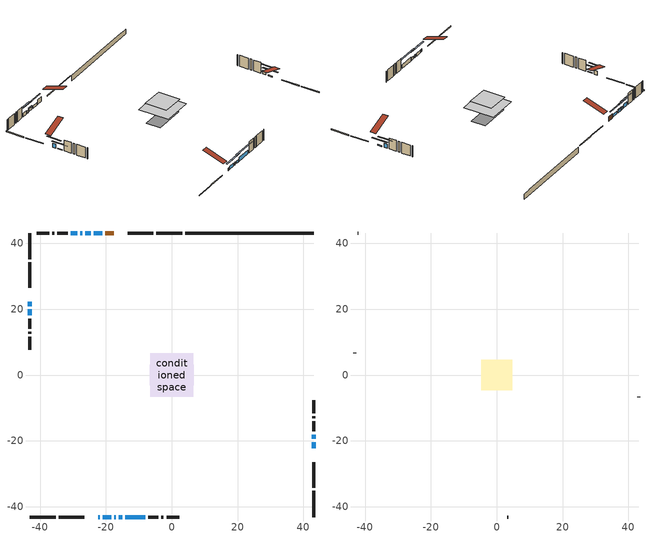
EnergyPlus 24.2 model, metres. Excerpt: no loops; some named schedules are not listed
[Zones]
conditioned space
 floor adiabatic (AdiabaticFloorConstruction): -6.56,-6.56 -6.56,6.56 6.56,6.56 6.56,-6.56 z3.05
 floor foundation (Slab1 construction): -6.65,-3.1 -6.65,3.1 6.65,3.1 6.65,-3.1 z-1.83
 wall outside (RimJoist1 construction): 3.21,43.15 -4.74,43.15 / -43.15,-43.15 -35.21,-43.15 / -43.15,43.15 -43.15,35.21 / 43.15,-43.15 43.15,-35.21 z0.61:0.91
 wall outside (RimJoist2 construction): -5.67,43.15 -13.37,43.15 / -34.28,-43.15 -26.57,-43.15 / -43.15,34.28 -43.15,26.57 / 43.15,-34.28 43.15,-26.57 z0.61:0.91
 wall outside (AdiabaticWallConstruction 1): -17.64,43.15 -20.19,43.15 z0.61:2.64
 wall outside (AdiabaticWallConstruction): -22.3,-43.15 -21.93,-43.15 / -16.04,-43.15 -15.11,-43.15 / -27.19,43.15 -27.75,43.15 z0.61:1.83; -43.15,22.3 -43.15,20.95 / 43.15,-19.44 43.15,-18.09 / -28.68,43.15 -30.71,43.15 / -14.18,-43.15 -8.08,-43.15 z0.61:2.31; -21.12,43.15 -23.66,43.15 / -24.59,43.15 -26.27,43.15 / -21,-43.15 -18.46,-43.15 / -17.53,-43.15 -16.97,-43.15 z0.61:1.88; 43.15,-22.3 43.15,-20.37 / -43.15,20.02 -43.15,18.09 z0.61:0.94
 wall outside (Wall1 construction): -31.64,43.15 -34.74,43.15 / -7.15,-43.15 -4.05,-43.15 / -43.15,17.16 -43.15,14.06 / 43.15,-17.16 43.15,-14.06 z0.61:5.49
 wall outside (Wall2 construction): -35.67,43.15 -36.28,43.15 / -3.12,-43.15 -2.51,-43.15 / -43.15,13.13 -43.15,12.52 / 43.15,-13.13 43.15,-12.52 z0.61:5.49
 wall outside (Wall3 construction): -37.21,43.15 -41.1,43.15 / -1.58,-43.15 2.31,-43.15 / -43.15,11.59 -43.15,7.71 / 43.15,-11.59 43.15,-7.71 z0.61:5.49
 wall foundation (FoundationWall1 construction): 4.14,43.15,-1.83 4.14,43.15,0.61 39.25,43.15,0.61 39.25,43.15,0.28 43.15,43.15,0.28 43.15,43.15,-1.83
 window (WindowConstruction 9): -22.3,-43.15 -21.93,-43.15 z0.61:1.83
 window (WindowConstruction 4): -43.15,22.3 -43.15,20.95 z0.61:2.31
 window (WindowConstruction 5): -21.12,43.15 -23.66,43.15 z0.61:1.88
 window (WindowConstruction 6): -24.59,43.15 -26.26,43.15 z0.61:1.88
 window (WindowConstruction 7): -21,-43.15 -18.46,-43.15 z0.61:1.88
 window (WindowConstruction 8): -17.53,-43.15 -16.97,-43.15 z0.61:1.88
 window (WindowConstruction 11): 43.15,-22.3 43.15,-20.37 z0.61:0.94
 window (WindowConstruction 12): -43.15,20.02 -43.15,18.09 z0.61:0.94
 window (WindowConstruction 10): -16.04,-43.15 -15.11,-43.15 z0.61:1.83
 window (WindowConstruction): 43.15,-19.44 43.15,-18.09 z0.61:2.31
 window (WindowConstruction 1): -27.19,43.15 -27.75,43.15 z0.61:1.83
 window (WindowConstruction 2): -28.68,43.15 -30.71,43.15 z0.61:2.31
 window (WindowConstruction 3): -14.18,-43.15 -8.08,-43.15 z0.61:2.31
 door (Door): -17.64,43.15 -20.19,43.15 z0.61:2.64
 ceiling adiabatic (AdiabaticFloorConstruction): 6.56,-6.56 6.56,6.56 -6.56,6.56 -6.56,-6.56 z3.05
attic - vented
 floor to conditioned space (Floor1 construction Reversed): -4.7,-4.7 -4.7,4.7 4.7,4.7 4.7,-4.7 z5.49
 wall outside (Wall4 construction): -42.03,43.15 -42.22,43.15 / 3.23,-43.15 3.43,-43.15 / -43.15,6.78 -43.15,6.58 / 43.15,-6.78 43.15,-6.58 z0.61:5.49
 roof outside (Roof1 construction): -16.72,43.15,5.49 -16.72,33.99,8.54 -14.3,33.99,8.54 -14.3,43.15,5.49; -23.23,-43.15,5.49 -23.23,-33.99,8.54 -25.64,-33.99,8.54 -25.64,-43.15,5.49; -43.15,23.23,5.49 -33.99,23.23,8.54 -33.99,25.64,8.54 -43.15,25.64,5.49; 43.15,-23.23,5.49 33.99,-23.23,8.54 33.99,-25.64,8.54 43.15,-25.64,5.49
shading: -43.15,18.46 -43.15,24.79 -43.56,24.79 -43.56,18.46 z4.8; -26.15,43.15 -18.63,43.15 -18.63,43.56 -26.15,43.56 z4.37; -26.47,43.15 -24.39,43.15 -24.39,43.56 -26.47,43.56 z2.08; -15.97,-43.15 -23.49,-43.15 -23.49,-43.56 -15.97,-43.56 z4.37; -14.48,-43.15 -20.02,-43.15 -20.02,-43.56 -14.48,-43.56 z4.37; 43.15,-17.88 43.15,-24.79 43.56,-24.79 43.56,-17.88 z3.43; -43.15,15.6 -43.15,22.51 -43.56,22.51 -43.56,15.6 z3.43; 43.15,-15.6 43.15,-21.93 43.56,-21.93 43.56,-15.6 z4.8; -30.24,43.15 -24.7,43.15 -24.7,43.56 -30.24,43.56 z4.32; -33.2,43.15 -26.19,43.15 -26.19,43.56 -33.2,43.56 z4.8; -5.59,-43.15 -16.67,-43.15 -16.67,-43.56 -5.59,-43.56 z4.8
[Building]
Building 1: Terrain=Suburbs
[Site:Location]
London AP_ON: Latitude {deg}=43.03; Longitude {deg}=-81.15; Time Zone {hr}=-5; Elevation {m}=278; Keep Site Location Information=Yes
[Site:GroundTemperature:Shallow]
3.98693, 1.93205, 1.76749, 2.74264, 6.6573, 10.5537, 13.9317, 16.0716, 16.2534, 14.513, 11.2211, 7.44421
[Site:WaterMainsTemperature]
Calculation Method=Schedule; Temperature Schedule=mains temperature schedule
[Material] Roughness=Rough; Thermal Absorptance=0.9
Name | Thickness {m} | Conductivity {W/m-K} | Density {kg/m3} | Specific Heat {J/kg-K} | Solar Absorptance | Visible Absorptance
asphalt or fiberglass shingles | 0.00635 | 0.162714 | 1121.4 | 1465.45 | 0.4 | 0.4
ceiling stud and cavity | 0.1397 | 0.229961 | 65.682 | 1177.47 | 0.7 | 0.7
concrete 4.0 in. | 0.1016 | 1.803125 | 2242.8 | 837.4 | 0.7 | 0.7
concrete 8.0 in. | 0.2032 | 1.803125 | 2242.8 | 837.4 | 0.7 | 0.7
door material | 0.04445 | 0.053851 | 512.64 | 1214.23 | 0.7 | 0.7
exterior vertical ins | 0.0460229 | 0.029427 | 32.04 | 1214.23 | 0.7 | 0.7
floor covering | 0.0127 | 0.0433444 | 54.468 | 1339.84 | 0.6 | 0.6
floor rigid ins; wall rigid ins | 0.512978 | 0.029427 | 32.04 | 1214.23 | 0.7 | 0.7
floor stud and cavity | 0.1397 | 1.75129 | 37.0049 | 1207.88 | 0.7 | 0.7
furniture material conditioned space 1 | 0.1524 | 0.115458 | 640.8 | 1214.23 | 0.6 | 0.6
gypsum board | 0.0127 | 0.160291 | 801 | 837.4 | 0.6 | 0.6
gypsum board 1 | 0.0127 | 0.160291 | 801 | 837.4 | 0.7 | 0.7
osb sheathing 0.5 in. | 0.0127 | 0.115458 | 512.64 | 1214.23 | 0.7 | 0.7
osb sheathing 0.75 in. | 0.01905 | 0.115458 | 512.64 | 1214.23 | 0.7 | 0.7
osb sheathing 2.0 in. | 0.0508 | 0.115458 | 512.64 | 1214.23 | 0.7 | 0.7
rim joist rigid ins | 0.051816 | 0.029427 | 32.04 | 1214.23 | 0.7 | 0.7
rim joist stud and cavity | 0.0508 | 0.0292424 | 125.044 | 1163.47 | 0.6 | 0.6
rim joist stud and cavity 1 | 0.0508 | 0.254006 | 125.044 | 1163.47 | 0.6 | 0.6
wall stud and cavity | 0.1397 | 0.0821308 | 139.0536 | 1170.24 | 0.7 | 0.7
wall stud and cavity 1 | 0.1397 | 0.123773 | 139.0536 | 1170.24 | 0.7 | 0.7
wall stud and cavity 2 | 0.1397 | 0.0942262 | 139.0536 | 1170.24 | 0.7 | 0.7
wall stud and cavity 3 | 0.0889 | 6.1454 | 50.32683 | 1063.81 | 0.6 | 0.6
wall stud and cavity 4 | 0.0889 | 0.380278 | 52.3479 | 1209.89 | 0.7 | 0.7
wall stud and cavity 5 | 0.0889 | 0.391764 | 83.0341 | 1211.67 | 0.7 | 0.7
wood siding | 0.0254 | 0.102417 | 544.68 | 1172.36 | 0.4 | 0.4
wood siding 1 | 0.00254 | 0.102417 | 544.68 | 1172.36 | 0.4 | 0.4
wood siding 2; wood siding 3; wood siding 4 | 0.0254 | 0.102417 | 544.68 | 1172.36 | 0.7 | 0.7
[WindowMaterial:SimpleGlazingSystem]
Name | U-Factor {W/m2-K} | Solar Heat Gain Coefficient
WindowMaterial | 2.95256 | 0.6
WindowMaterial 1 | 3.02467 | 0.48
WindowMaterial 10 | 3.071798 | 0.36
WindowMaterial 2 | 2.93098 | 0.63
WindowMaterial 3 | 2.89748 | 0.65
WindowMaterial 4 | 2.97981 | 0.57
WindowMaterial 5 | 2.95597 | 0.6
WindowMaterial 6 | 2.93098 | 0.61
WindowMaterial 7 | 2.99458 | 0.52
WindowMaterial 8 | 6.98735 | 0.66
WindowMaterial 9 | 6.76136 | 0.73
[Construction]
AdiabaticFloorConstruction: floor stud and cavity, floor rigid ins, osb sheathing 0.75 in., floor covering
AdiabaticWallConstruction: wood siding 3, wall rigid ins, wall stud and cavity 4, gypsum board
AdiabaticWallConstruction 1: wood siding 4, wall rigid ins, wall stud and cavity 4, gypsum board
Door: door material
Floor1 construction Reversed: gypsum board, ceiling stud and cavity
FoundationWall1 construction: concrete 8.0 in., gypsum board 1
furniture construction conditioned space 1: furniture material conditioned space 1
PartitionWallConstruction: gypsum board, wall stud and cavity 5, gypsum board
RimJoist1 construction: wood siding 2, osb sheathing 2.0 in., rim joist stud and cavity
RimJoist2 construction: wood siding 2, rim joist rigid ins, osb sheathing 2.0 in., rim joist stud and cavity 1
Roof1 construction: asphalt or fiberglass shingles
Slab1 construction: concrete 4.0 in.
Wall1 construction: wood siding, osb sheathing 0.5 in., wall stud and cavity, gypsum board
Wall2 construction: wood siding, osb sheathing 0.5 in., wall stud and cavity 1, gypsum board
Wall3 construction: wood siding, osb sheathing 0.5 in., wall stud and cavity 2, gypsum board
Wall4 construction: wood siding 1, wall stud and cavity 3
WindowConstruction; WindowConstruction 4: WindowMaterial
WindowConstruction 1: WindowMaterial 1
WindowConstruction 10: WindowMaterial 9
WindowConstruction 11; WindowConstruction 12: WindowMaterial 10
WindowConstruction 2: WindowMaterial 2
WindowConstruction 3: WindowMaterial 3
WindowConstruction 5: WindowMaterial 4
WindowConstruction 6: WindowMaterial 5
WindowConstruction 7: WindowMaterial 6
WindowConstruction 8: WindowMaterial 7
WindowConstruction 9: WindowMaterial 8
[Zone] Multiplier=1; Part of Total Floor Area=Yes
Name | Volume {m3}
attic - vented | 43.9095
conditioned space | 642.1
[Space]
Name | Zone | Volume {m3}
attic - vented 1 | attic - vented | 43.9095
conditioned space 1 | conditioned space | 642.1
[ZoneInfiltration:EffectiveLeakageArea]
infil attic - vented 1: Zone or Space=attic - vented 1; Schedule=Always On Discrete; Effective Air Leakage Area {cm2}=3863.56; Stack Coefficient=0.000551562; Wind Coefficient=1.58678e-05
[ZoneMixing]
whole house fan mix: Zone or Space=attic - vented; Schedule=Always On Continuous; Design Flow Rate Calculation Method=Flow/Zone; Design Flow Rate {m3/s}=0; Source Zone or Space=conditioned space
[SurfaceProperty:ExposedFoundationPerimeter]
Slab1: Exposed Perimeter Calculation Method=TotalExposedPerimeter; Total Exposed Perimeter {m}=39.014
[InternalMass] Zone or ZoneList=conditioned space; Space or SpaceList=conditioned space 1
Name | Construction | Surface Area {m2}
furniture mass conditioned space 1 | furniture construction conditioned space 1 | 101.84
partition wall mass | PartitionWallConstruction | 254.6
[Lights]
interior lighting: Zone or ZoneList or Space or SpaceList=conditioned space 1; Schedule=interior lighting schedule; Design Level Calculation Method=LightingLevel; Lighting Level {W}=343.2; Return Air Fraction=0; Fraction Radiant=0.6; Fraction Visible=0.2; Fraction Replaceable=1
[People]
occupants: Zone or ZoneList or Space or SpaceList=conditioned space 1; Number of People Schedule=occupants schedule; Number of People Calculation Method=People; Number of People=3; Fraction Radiant=0.314171; Sensible Heat Fraction=0.56303; Activity Level Schedule=occupants activity schedule; Carbon Dioxide Generation Rate {m3/s-W}=0; Enable ASHRAE 55 Comfort Warnings=No; Mean Radiant Temperature Calculation Type=EnclosureAveraged
[ElectricEquipment] Zone or ZoneList or Space or SpaceList=conditioned space 1; Design Level Calculation Method=EquipmentLevel
Name | Schedule | Design Level {W} | Fraction Latent | Fraction Radiant | Fraction Lost
clothes dryer | clothes dryer schedule | 140.772 | 0.015 | 0.081 | 0.85
clothes washer | clothes washer schedule | 32.1985 | 0.03 | 0.162 | 0.7
cooking range | cooking range schedule | 215.147 | 0.08 | 0.432 | 0.2
dishwasher | dishwasher schedule | 66.8632 | 0.3 | 0.18 | 0.4
fridge | fridge schedule | 72.9452 | 0 | 0.6 | 0
mech vent house fan | mech vent house fan schedule | 20.8667 | 0 | 0 | 0.522764
mech vent house fan cfis | mech vent house fan cfis schedule | 0 | 0 | 0 | 0
misc plug loads | misc plug loads schedule | 494.7 | 0.045 | 0.513 | 0.1
whole house fan | Always On Discrete | 0 | 0 | 0 | 1
[OtherEquipment] Zone or ZoneList or Space or SpaceList=conditioned space 1; Design Level Calculation Method=EquipmentLevel
Name | Fuel Type | Schedule | Design Level {W} | Fraction Latent | Fraction Radiant | Fraction Lost
clothes dryer 1 | Electricity | clothes dryer schedule | 0 | 0.015 | 0.081 | 0.85
cooking range 1 | Electricity | cooking range schedule | 0 | 0.08 | 0.432 | 0.2
general water use latent | None | general water use schedule | 62.594 | 1 | 0 | 0
general water use sensible | None | general water use schedule | -61.6891 | 0 | 0.6 | 0
mech vent house fan latent load | None | Always On Discrete | 0 | 1 | 0 | 0
mech vent house fan sensible load | None | Always On Discrete | 0 | 0 | 0 | 0
water heater energy adjustment1 | NaturalGas | Always On Discrete | 0.01 | 0 | 0 | 1
[ZoneInfiltration:DesignFlowRate] Zone or ZoneList or Space or SpaceList=conditioned space 1; Schedule=Always On Discrete; Design Flow Rate Calculation Method=Flow/Zone; Design Flow Rate {m3/s}=0
infil flow; natural vent flow; whole house fan flow
[AvailabilityManager:Scheduled]
central ac and furnace airloop Availability Manager: Schedule=Always On Discrete
[Foundation:Kiva]
Foundation Kiva 1: Initial Indoor Air Temperature {C}=18; Wall Height Above Grade {m}=0.609996; Wall Depth Below Slab {m}=0.2032; Custom Block Material Name 1=exterior vertical ins; Custom Block Depth 1 {m}=2.43998; Custom Block X Position 1 {m}=0.2159; Custom Block Z Position 1 {m}=0
[Foundation:Kiva:Settings]
Soil Conductivity {W/m-K}=0.849921; Soil Density {kg/m3}=1842.3; Soil Specific Heat {J/kg-K}=418.7; Ground Solar Absorptivity=0.9; Ground Thermal Absorptivity=0.9; Ground Surface Roughness {m}=0.03; Far-Field Width {m}=40; Deep-Ground Boundary Condition=ZeroFlux; Deep-Ground Depth {m}=40; Minimum Cell Dimension {m}=0.2; Maximum Cell Growth Coefficient=3; Simulation Timestep=Timestep
[Exterior:Lights]
exterior lighting: Schedule=exterior lighting schedule; Design Level {W}=75.6
[EnergyManagementSystem:GlobalVariable]
central_ac_and_furnace_airloop_Fan_RTF
infil_program_Qfan
infil_program_Qinf
natural_vent_program_Qnv
natural_vent_program_Qwhf
[EnergyManagementSystem:Sensor]
Name | Output:Variable or Output:Meter Index Key | Output:Variable or Output:Meter
airflow_gain | infil flow | Infiltration Sensible Heat Gain Energy
airflow_gain_1 | natural vent flow | Infiltration Sensible Heat Gain Energy
airflow_gain_2 | whole house fan flow | Infiltration Sensible Heat Gain Energy
airflow_loss | infil flow | Infiltration Sensible Heat Loss Energy
airflow_loss_1 | natural vent flow | Infiltration Sensible Heat Loss Energy
airflow_loss_2 | whole house fan flow | Infiltration Sensible Heat Loss Energy
clg_load_cond |  | Cooling:EnergyTransfer:Zone:CONDITIONED SPACE
clg_sp_s; clg_sp_s_1 | cooling setpoint | Schedule Value
clothes_dryer_exhaust_0_sch_s | clothes dryer exhaust 0 schedule | Schedule Value
cool_season | cooling season schedule | Schedule Value
htg_load_cond |  | Heating:EnergyTransfer:Zone:CONDITIONED SPACE
htg_sp_s; htg_sp_s_1 | heating setpoint | Schedule Value
ig_ee_conv | clothes dryer | Electric Equipment Convective Heating Energy
ig_ee_conv_2 | cooking range | Electric Equipment Convective Heating Energy
ig_ee_conv_4 | fridge | Electric Equipment Convective Heating Energy
ig_ee_conv_5 | misc plug loads | Electric Equipment Convective Heating Energy
ig_ee_conv_6 | whole house fan | Electric Equipment Convective Heating Energy
ig_ee_rad | clothes dryer | Electric Equipment Radiant Heating Energy
ig_ee_rad_2 | cooking range | Electric Equipment Radiant Heating Energy
ig_ee_rad_4 | fridge | Electric Equipment Radiant Heating Energy
ig_ee_rad_5 | misc plug loads | Electric Equipment Radiant Heating Energy
ig_ee_rad_6 | whole house fan | Electric Equipment Radiant Heating Energy
ig_lgt_conv | interior lighting | Lights Convective Heating Energy
ig_lgt_rad | interior lighting | Lights Radiant Heating Energy
ig_lgt_vis | interior lighting | Lights Visible Radiation Heating Energy
ig_oe_conv | clothes dryer 1 | Other Equipment Convective Heating Energy
ig_oe_conv_1 | cooking range 1 | Other Equipment Convective Heating Energy
ig_oe_conv_2 | general water use latent | Other Equipment Convective Heating Energy
ig_oe_conv_3 | general water use sensible | Other Equipment Convective Heating Energy
ig_oe_conv_4 | water heater energy adjustment1 | Other Equipment Convective Heating Energy
ig_oe_rad | clothes dryer 1 | Other Equipment Radiant Heating Energy
ig_oe_rad_1 | cooking range 1 | Other Equipment Radiant Heating Energy
ig_oe_rad_2 | general water use latent | Other Equipment Radiant Heating Energy
ig_oe_rad_3 | general water use sensible | Other Equipment Radiant Heating Energy
ig_oe_rad_4 | water heater energy adjustment1 | Other Equipment Radiant Heating Energy
ig_ppl_conv | occupants | People Convective Heating Energy
ig_ppl_rad | occupants | People Radiant Heating Energy
im_conv | furniture mass conditioned space 1 | Surface Inside Face Convection Heat Gain Energy
im_conv_1 | partition wall mass | Surface Inside Face Convection Heat Gain Energy
im_ig | furniture mass conditioned space 1 | Surface Inside Face Internal Gains Radiation Heat Gain Energy
im_ig_1 | partition wall mass | Surface Inside Face Internal Gains Radiation Heat Gain Energy
im_lgt | furniture mass conditioned space 1 | Surface Inside Face Lights Radiation Heat Gain Energy
im_lgt_1 | partition wall mass | Surface Inside Face Lights Radiation Heat Gain Energy
im_sol | furniture mass conditioned space 1 | Surface Inside Face Solar Radiation Heat Gain Energy
im_sol_1 | partition wall mass | Surface Inside Face Solar Radiation Heat Gain Energy
im_surf | furniture mass conditioned space 1 | Surface Inside Face Net Surface Thermal Radiation Heat Gain Energy
im_surf_1 | partition wall mass | Surface Inside Face Net Surface Thermal Radiation Heat Gain Energy
mv_conv | mech vent house fan | Electric Equipment Convective Heating Energy
mv_conv_1 | mech vent house fan cfis | Electric Equipment Convective Heating Energy
mv_conv_2 | mech vent house fan latent load | Other Equipment Convective Heating Energy
mv_conv_3 | mech vent house fan sensible load | Other Equipment Convective Heating Energy
mv_rad | mech vent house fan | Electric Equipment Radiant Heating Energy
mv_rad_1 | mech vent house fan cfis | Electric Equipment Radiant Heating Energy
mv_rad_2 | mech vent house fan latent load | Other Equipment Radiant Heating Energy
mv_rad_3 | mech vent house fan sensible load | Other Equipment Radiant Heating Energy
natural_vent_s | natural vent schedule | Schedule Value
out_pb_s |  | Site Outdoor Air Barometric Pressure
out_wt_s |  | Site Outdoor Air Humidity Ratio
site_vw_s |  | Site Wind Speed
ss_back_out | Window1 | Surface Window Shortwave from Zone Back Out Window Heat Transfer Rate
ss_back_out_1 | Window10 | Surface Window Shortwave from Zone Back Out Window Heat Transfer Rate
ss_back_out_10 | Window5 | Surface Window Shortwave from Zone Back Out Window Heat Transfer Rate
ss_back_out_11 | Window6 | Surface Window Shortwave from Zone Back Out Window Heat Transfer Rate
ss_back_out_12 | Window7 | Surface Window Shortwave from Zone Back Out Window Heat Transfer Rate
ss_back_out_2 | Window11 | Surface Window Shortwave from Zone Back Out Window Heat Transfer Rate
ss_back_out_3 | Window13 | Surface Window Shortwave from Zone Back Out Window Heat Transfer Rate
ss_back_out_4 | Window14 | Surface Window Shortwave from Zone Back Out Window Heat Transfer Rate
ss_back_out_5 | Window16 | Surface Window Shortwave from Zone Back Out Window Heat Transfer Rate
ss_back_out_6 | Window17 | Surface Window Shortwave from Zone Back Out Window Heat Transfer Rate
ss_back_out_7 | Window19 | Surface Window Shortwave from Zone Back Out Window Heat Transfer Rate
ss_back_out_8 | Window2 | Surface Window Shortwave from Zone Back Out Window Heat Transfer Rate
ss_back_out_9 | Window4 | Surface Window Shortwave from Zone Back Out Window Heat Transfer Rate
ss_conv | Door1 | Surface Inside Face Convection Heat Gain Energy
ss_conv_1 | Window1 | Surface Inside Face Convection Heat Gain Energy
ss_conv_10 | Window4 | Surface Inside Face Convection Heat Gain Energy
ss_conv_11 | Window5 | Surface Inside Face Convection Heat Gain Energy
ss_conv_12 | Window6 | Surface Inside Face Convection Heat Gain Energy
ss_conv_13 | Window7 | Surface Inside Face Convection Heat Gain Energy
ss_conv_2 | Window10 | Surface Inside Face Convection Heat Gain Energy
ss_conv_3 | Window11 | Surface Inside Face Convection Heat Gain Energy
ss_conv_4 | Window13 | Surface Inside Face Convection Heat Gain Energy
ss_conv_5 | Window14 | Surface Inside Face Convection Heat Gain Energy
ss_conv_6 | Window16 | Surface Inside Face Convection Heat Gain Energy
ss_conv_7 | Window17 | Surface Inside Face Convection Heat Gain Energy
ss_conv_8 | Window19 | Surface Inside Face Convection Heat Gain Energy
ss_conv_9 | Window2 | Surface Inside Face Convection Heat Gain Energy
ss_ig | Door1 | Surface Inside Face Internal Gains Radiation Heat Gain Energy
ss_ig_1 | Window1 | Surface Inside Face Internal Gains Radiation Heat Gain Energy
ss_ig_10 | Window4 | Surface Inside Face Internal Gains Radiation Heat Gain Energy
ss_ig_11 | Window5 | Surface Inside Face Internal Gains Radiation Heat Gain Energy
ss_ig_12 | Window6 | Surface Inside Face Internal Gains Radiation Heat Gain Energy
ss_ig_13 | Window7 | Surface Inside Face Internal Gains Radiation Heat Gain Energy
ss_ig_2 | Window10 | Surface Inside Face Internal Gains Radiation Heat Gain Energy
ss_ig_3 | Window11 | Surface Inside Face Internal Gains Radiation Heat Gain Energy
ss_ig_4 | Window13 | Surface Inside Face Internal Gains Radiation Heat Gain Energy
ss_ig_5 | Window14 | Surface Inside Face Internal Gains Radiation Heat Gain Energy
ss_ig_6 | Window16 | Surface Inside Face Internal Gains Radiation Heat Gain Energy
ss_ig_7 | Window17 | Surface Inside Face Internal Gains Radiation Heat Gain Energy
ss_ig_8 | Window19 | Surface Inside Face Internal Gains Radiation Heat Gain Energy
ss_ig_9 | Window2 | Surface Inside Face Internal Gains Radiation Heat Gain Energy
ss_lgt | Door1 | Surface Inside Face Lights Radiation Heat Gain Energy
ss_sol | Door1 | Surface Inside Face Solar Radiation Heat Gain Energy
ss_surf | Door1 | Surface Inside Face Net Surface Thermal Radiation Heat Gain Energy
ss_surf_1 | Window1 | Surface Inside Face Net Surface Thermal Radiation Heat Gain Energy
ss_surf_10 | Window4 | Surface Inside Face Net Surface Thermal Radiation Heat Gain Energy
ss_surf_11 | Window5 | Surface Inside Face Net Surface Thermal Radiation Heat Gain Energy
ss_surf_12 | Window6 | Surface Inside Face Net Surface Thermal Radiation Heat Gain Energy
ss_surf_13 | Window7 | Surface Inside Face Net Surface Thermal Radiation Heat Gain Energy
ss_surf_2 | Window10 | Surface Inside Face Net Surface Thermal Radiation Heat Gain Energy
ss_surf_3 | Window11 | Surface Inside Face Net Surface Thermal Radiation Heat Gain Energy
ss_surf_4 | Window13 | Surface Inside Face Net Surface Thermal Radiation Heat Gain Energy
ss_surf_5 | Window14 | Surface Inside Face Net Surface Thermal Radiation Heat Gain Energy
ss_surf_6 | Window16 | Surface Inside Face Net Surface Thermal Radiation Heat Gain Energy
ss_surf_7 | Window17 | Surface Inside Face Net Surface Thermal Radiation Heat Gain Energy
ss_surf_8 | Window19 | Surface Inside Face Net Surface Thermal Radiation Heat Gain Energy
ss_surf_9 | Window2 | Surface Inside Face Net Surface Thermal Radiation Heat Gain Energy
ss_trans_in | Window1 | Surface Window Transmitted Solar Radiation Rate
ss_trans_in_1 | Window10 | Surface Window Transmitted Solar Radiation Rate
ss_trans_in_10 | Window5 | Surface Window Transmitted Solar Radiation Rate
ss_trans_in_11 | Window6 | Surface Window Transmitted Solar Radiation Rate
ss_trans_in_12 | Window7 | Surface Window Transmitted Solar Radiation Rate
ss_trans_in_2 | Window11 | Surface Window Transmitted Solar Radiation Rate
ss_trans_in_3 | Window13 | Surface Window Transmitted Solar Radiation Rate
ss_trans_in_4 | Window14 | Surface Window Transmitted Solar Radiation Rate
ss_trans_in_5 | Window16 | Surface Window Transmitted Solar Radiation Rate
ss_trans_in_6 | Window17 | Surface Window Transmitted Solar Radiation Rate
ss_trans_in_7 | Window19 | Surface Window Transmitted Solar Radiation Rate
ss_trans_in_8 | Window2 | Surface Window Transmitted Solar Radiation Rate
ss_trans_in_9 | Window4 | Surface Window Transmitted Solar Radiation Rate
ss_trans_out | Window1 | Surface Inside Face Initial Transmitted Diffuse Transmitted Out Window Solar Radiation Rate
ss_trans_out_1 | Window10 | Surface Inside Face Initial Transmitted Diffuse Transmitted Out Window Solar Radiation Rate
ss_trans_out_10 | Window5 | Surface Inside Face Initial Transmitted Diffuse Transmitted Out Window Solar Radiation Rate
ss_trans_out_11 | Window6 | Surface Inside Face Initial Transmitted Diffuse Transmitted Out Window Solar Radiation Rate
ss_trans_out_12 | Window7 | Surface Inside Face Initial Transmitted Diffuse Transmitted Out Window Solar Radiation Rate
ss_trans_out_2 | Window11 | Surface Inside Face Initial Transmitted Diffuse Transmitted Out Window Solar Radiation Rate
ss_trans_out_3 | Window13 | Surface Inside Face Initial Transmitted Diffuse Transmitted Out Window Solar Radiation Rate
ss_trans_out_4 | Window14 | Surface Inside Face Initial Transmitted Diffuse Transmitted Out Window Solar Radiation Rate
ss_trans_out_5 | Window16 | Surface Inside Face Initial Transmitted Diffuse Transmitted Out Window Solar Radiation Rate
ss_trans_out_6 | Window17 | Surface Inside Face Initial Transmitted Diffuse Transmitted Out Window Solar Radiation Rate
ss_trans_out_7 | Window19 | Surface Inside Face Initial Transmitted Diffuse Transmitted Out Window Solar Radiation Rate
ss_trans_out_8 | Window2 | Surface Inside Face Initial Transmitted Diffuse Transmitted Out Window Solar Radiation Rate
ss_trans_out_9 | Window4 | Surface Inside Face Initial Transmitted Diffuse Transmitted Out Window Solar Radiation Rate
s_conv | Floor1 | Surface Inside Face Convection Heat Gain Energy
